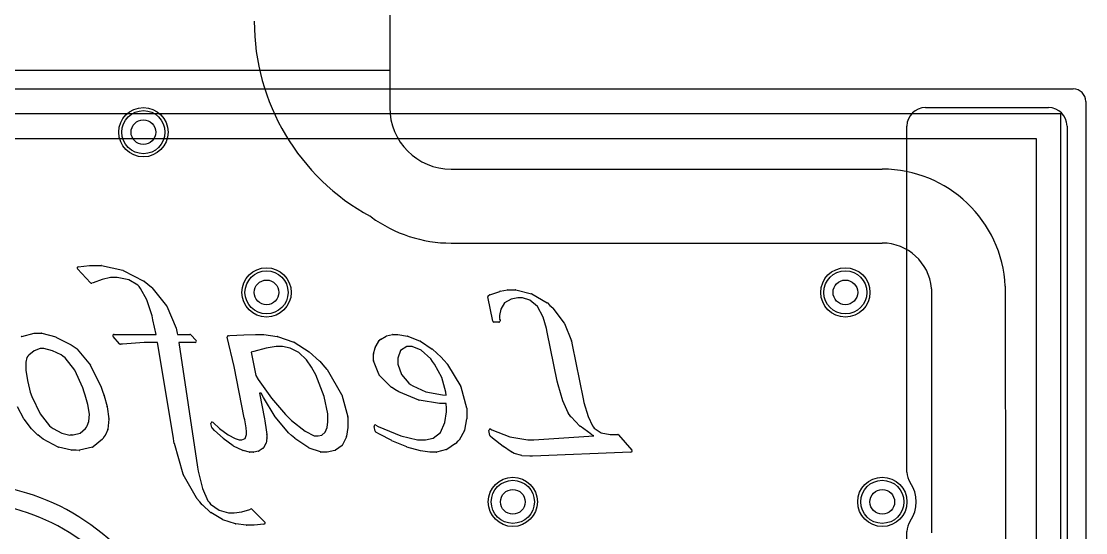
# Model space of a CAD drawing. Extents: x -1.5 to 30.7, y -0.5 to 30.
# Drawn here: x 22.01 to 30.65, y 20.75 to 24.9 of the extents above; entities that cross this region are included whole.
import ezdxf

# ---------------------------------------------------------------- set-up
doc = ezdxf.new("R2010")
doc.units = 0
for name, color, linetype in [('Hole', 1, 'CONTINUOUS'), ('L1', 3, 'CONTINUOUS'), ('L2', 3, 'CONTINUOUS'), ('L3', 3, 'CONTINUOUS'), ('L4', 3, 'CONTINUOUS'), ('Outline', 7, 'CONTINUOUS'), ('PartsArea-A', 111, 'CONTINUOUS'), ('PartsArea-B', 111, 'CONTINUOUS'), ('PartsSilk-A', 221, 'CONTINUOUS'), ('PartsSilk-B', 221, 'CONTINUOUS'), ('Resist-A', 2, 'CONTINUOUS'), ('Resist-B', 2, 'CONTINUOUS'), ('Silk-A', 140, 'CONTINUOUS'), ('Silk-B', 140, 'CONTINUOUS')]:
    doc.layers.add(name, color=color, linetype=linetype)

msp = doc.modelspace()

# ---------------------------------------------------------------- linework, layer by layer
at = {"layer": 'Hole'}
for centre in [(23, 24), (24, 22.7), (28.7, 22.7), (26, 21), (29, 21)]:
    msp.add_circle(centre, 0.1, dxfattribs=at)
at = {"layer": 'L1'}
for p, q in [((25.5, 23.09996), (29, 23.09996)), ((29.39876, 22.72835), (29.4, 20.74981))]:
    msp.add_line(p, q, dxfattribs=at)
for centre in [(23, 24), (24, 22.7), (28.7, 22.7), (26, 21), (29, 21)]:
    msp.add_circle(centre, 0.2, dxfattribs=at)
for centre, radius, start, end in [((25.70001, 24.89999), 1.80001, 179.999682, -118.491722), ((24.80578, 23.25196), 0.075, 53.78559, 61.688896), ((25.5, 24.2), 1.10004, -126.214132, -90), ((28.99999, 22.69996), 0.4, 5.0025, 89.998568), ((29.32376, 22.7283), 0.075, 0.038197, 5.002833)]:
    msp.add_arc(centre, radius, start, end, dxfattribs=at)
at = {"layer": 'L2'}
for p, q in [((25.5, 23.1), (29, 23.1)), ((29.39876, 22.72839), (29.4, 20.74981))]:
    msp.add_line(p, q, dxfattribs=at)
for centre in [(23, 24), (24, 22.7), (28.7, 22.7), (26, 21), (29, 21)]:
    msp.add_circle(centre, 0.2, dxfattribs=at)
for centre, radius, start, end in [((25.70001, 24.89999), 1.80001, 179.999682, -118.491722), ((24.80595, 23.25187), 0.075, 53.796267, 61.83584), ((25.49998, 24.20002), 1.10002, -126.203491, -89.998958), ((28.99999, 22.7), 0.4, 5.0025, 89.998568), ((29.32376, 22.72834), 0.075, 0.038197, 5.002833)]:
    msp.add_arc(centre, radius, start, end, dxfattribs=at)
at = {"layer": 'L3'}
for p, q in [((25.5, 23.1), (29, 23.1)), ((29.39876, 22.72839), (29.4, 20.74981))]:
    msp.add_line(p, q, dxfattribs=at)
for centre in [(23, 24), (24, 22.7), (28.7, 22.7), (26, 21), (29, 21)]:
    msp.add_circle(centre, 0.2, dxfattribs=at)
for centre, radius, start, end in [((25.70001, 24.89999), 1.80001, 179.999682, -118.491722), ((24.80595, 23.25187), 0.075, 53.796267, 61.83584), ((25.49998, 24.20002), 1.10002, -126.203491, -89.998958), ((28.99999, 22.7), 0.4, 5.0025, 89.998568), ((29.32376, 22.72834), 0.075, 0.038197, 5.002833)]:
    msp.add_arc(centre, radius, start, end, dxfattribs=at)
at = {"layer": 'L4'}
for p, q in [((25.5, 23.1), (29, 23.1)), ((29.39876, 22.72839), (29.4, 20.74983))]:
    msp.add_line(p, q, dxfattribs=at)
for centre in [(23, 24), (24, 22.7), (28.7, 22.7), (26, 21), (29, 21)]:
    msp.add_circle(centre, 0.2, dxfattribs=at)
for centre, radius, start, end in [((25.7, 24.89999), 1.8, 179.999682, -118.491442), ((24.80596, 23.2519), 0.07497, 53.795058, 61.831756), ((25.49998, 24.20002), 1.10002, -126.203911, -89.998958), ((29, 22.7), 0.4, 5.0025, 90), ((29.32376, 22.72834), 0.075, 0.038197, 5.002167), ((21.52664, 19.34999), 1.80005, 30.000282, 90), ((21.52664, 19.35), 1.65, 30.000033, 90), ((29.325, 20.74978), 0.075, 0.007639, 0.035908)]:
    msp.add_arc(centre, radius, start, end, dxfattribs=at)
at = {"layer": 'Outline'}
for p, q in [((25, 25), (25, 24.2)), ((25.5, 23.7), (29, 23.7)), ((29.99875, 22.74994), (30, 20.75)), ((30, 20.75), (30, 1))]:
    msp.add_line(p, q, dxfattribs=at)
for centre, radius, start, end in [((25.5, 24.2), 0.5, 180, -90), ((29, 22.7), 1, 2.862548, 90)]:
    msp.add_arc(centre, radius, start, end, dxfattribs=at)
at = {"layer": 'PartsArea-A'}
for p, q in [((25, 25), (25, 24.5)), ((25, 24.5), (5, 24.5)), ((-0.25, 23.95), (30.25, 23.95)), ((30.25, 23.95), (30.25, 3.95))]:
    msp.add_line(p, q, dxfattribs=at)
at = {"layer": 'PartsArea-B'}
for p, q in [((25, 25), (25, 24.5)), ((25, 24.5), (5, 24.5))]:
    msp.add_line(p, q, dxfattribs=at)
at = {"layer": 'PartsSilk-A'}
for p, q in [((-0.55, 24.3516), (30.55, 24.3516)), ((30.6516, 24.25), (30.6516, 3.65)), ((30.4484, 24.1484), (-0.4484, 24.1484)), ((30.4484, 3.7516), (30.4484, 24.1484))]:
    msp.add_line(p, q, dxfattribs=at)
msp.add_arc((30.55, 24.25), 0.1016, 0, 90, dxfattribs=at)
at = {"layer": 'PartsSilk-B'}
for p, q in [((22.47051, 22.90749), (22.56172, 22.91887)), ((22.56296, 22.91895), (22.65665, 22.91895)), ((22.65885, 22.91871), (22.83231, 22.87961)), ((22.57117, 22.77694), (22.46446, 22.89073)), ((22.73319, 22.82015), (22.66566, 22.8059)), ((22.78722, 22.82015), (22.73319, 22.82015)), ((22.88175, 22.80177), (22.78722, 22.82015)), ((22.8347, 22.87873), (23.00395, 22.79119)), ((22.59131, 22.77849), (22.58247, 22.77462)), ((22.66566, 22.8059), (22.59131, 22.77849)), ((22.95369, 22.75893), (22.88175, 22.80177)), ((22.96498, 22.7466), (22.95369, 22.75893)), ((22.97759, 22.73233), (22.96498, 22.7466)), ((23.02918, 22.63931), (22.97759, 22.73233)), ((23.00562, 22.79011), (23.03546, 22.76618)), ((23.03549, 22.76616), (23.06605, 22.74145)), ((23.06753, 22.73997), (23.1886, 22.59071)), ((25.83641, 22.46592), (25.79587, 22.66331)), ((25.80133, 22.67433), (25.81149, 22.67923)), ((25.8125, 22.67965), (25.89434, 22.70854)), ((25.89573, 22.70892), (25.95789, 22.72118)), ((25.9856, 22.64536), (25.93336, 22.61487)), ((25.95983, 22.72137), (26.02207, 22.72137)), ((26.04051, 22.65551), (25.9856, 22.64536)), ((26.02449, 22.72107), (26.15129, 22.68945)), ((26.07885, 22.65551), (26.04051, 22.65551)), ((26.13878, 22.63815), (26.07885, 22.65551)), ((26.1539, 22.6884), (26.27826, 22.61612)), ((23.07034, 22.50964), (23.02918, 22.63931)), ((23.19002, 22.58835), (23.26629, 22.41058)), ((25.90197, 22.56472), (25.89118, 22.51249)), ((25.93336, 22.61487), (25.90197, 22.56472)), ((26.20017, 22.58592), (26.13878, 22.63815)), ((26.24593, 22.49897), (26.20017, 22.58592)), ((26.28011, 22.61473), (26.30113, 22.59481)), ((26.30113, 22.59481), (26.32403, 22.57452)), ((26.3254, 22.57304), (26.41687, 22.45099)), ((23.07767, 22.47699), (23.07034, 22.50964)), ((23.1029, 22.35913), (23.07767, 22.47699)), ((25.89118, 22.51249), (25.89104, 22.49497)), ((25.89104, 22.49497), (25.89104, 22.49084)), ((25.89104, 22.49084), (25.89513, 22.48021)), ((25.8958, 22.4767), (25.89587, 22.46801)), ((26.27296, 22.40802), (26.24593, 22.49897)), ((23.26687, 22.40875), (23.27524, 22.36997)), ((25.88587, 22.45793), (25.84621, 22.45793)), ((26.27901, 22.37715), (26.27296, 22.40802)), ((26.41815, 22.44871), (26.47521, 22.30639)), ((22.01208, 22.34141), (22.11207, 22.36874)), ((22.11431, 22.36909), (22.13638, 22.36996)), ((22.13678, 22.36997), (22.17341, 22.36997)), ((22.17608, 22.36961), (22.28803, 22.33859)), ((22.28991, 22.33786), (22.4129, 22.27502)), ((22.8065, 22.28342), (22.75432, 22.34251)), ((22.76182, 22.35913), (23.1029, 22.35913)), ((23.27524, 22.36997), (23.2778, 22.35913)), ((23.2778, 22.35913), (23.37789, 22.35913)), ((23.38524, 22.35591), (23.42752, 22.31005)), ((23.73794, 22.09828), (23.68098, 22.33606)), ((23.68979, 22.34835), (23.70117, 22.34939)), ((23.70149, 22.34941), (23.81602, 22.35617)), ((23.8163, 22.35619), (23.91008, 22.35913)), ((23.91039, 22.35913), (23.97723, 22.35913)), ((23.97867, 22.35903), (24.08716, 22.3432)), ((24.08904, 22.34273), (24.2222, 22.29585)), ((24.8826, 22.2524), (24.90898, 22.29984)), ((24.90943, 22.30056), (24.91511, 22.30901)), ((24.91623, 22.31039), (24.9226, 22.31696)), ((24.92479, 22.31867), (24.97242, 22.34608)), ((24.97499, 22.34712), (25.02195, 22.35883)), ((25.02437, 22.35913), (25.06522, 22.35913)), ((25.06696, 22.35898), (25.1442, 22.34532)), ((25.14615, 22.34476), (25.24712, 22.30463)), ((25.24897, 22.30366), (25.34602, 22.23904)), ((26.35921, 21.98034), (26.27902, 22.37709)), ((26.47574, 22.3046), (26.48172, 22.27423)), ((22.11329, 22.22664), (22.06905, 22.19089)), ((22.16206, 22.24492), (22.11329, 22.22664)), ((22.17826, 22.24492), (22.16206, 22.24492)), ((22.19244, 22.2435), (22.17826, 22.24492)), ((22.26226, 22.22705), (22.19244, 22.2435)), ((22.33159, 22.19269), (22.26226, 22.22705)), ((22.41385, 22.27447), (22.43734, 22.25899)), ((22.43785, 22.25864), (22.46133, 22.24101)), ((22.46307, 22.23934), (22.56975, 22.10893)), ((22.83109, 22.28056), (22.81431, 22.28004)), ((23.00526, 22.29327), (22.83151, 22.28059)), ((23.11523, 22.29327), (23.00526, 22.29327)), ((23.24231, 21.53384), (23.11523, 22.29327)), ((23.42017, 22.29327), (23.28914, 22.29327)), ((23.28914, 22.29327), (23.43991, 21.28221)), ((23.89772, 22.22024), (23.87586, 22.21403)), ((23.87586, 22.21403), (23.91292, 22.02625)), ((23.99574, 22.24634), (23.89772, 22.22024)), ((24.07948, 22.26033), (23.99574, 22.24634)), ((24.12847, 22.26033), (24.07948, 22.26033)), ((24.1914, 22.24853), (24.12847, 22.26033)), ((24.26279, 22.21275), (24.1914, 22.24853)), ((24.22419, 22.2949), (24.34571, 22.21885)), ((24.324, 22.15331), (24.26279, 22.21275)), ((24.34708, 22.21781), (24.43133, 22.14217)), ((24.86813, 22.20082), (24.8817, 22.25019)), ((25.08836, 22.22934), (25.06534, 22.16542)), ((25.13979, 22.26033), (25.08836, 22.22934)), ((25.1815, 22.26033), (25.13979, 22.26033)), ((25.25519, 22.23015), (25.1815, 22.26033)), ((25.33291, 22.15964), (25.25519, 22.23015)), ((25.34722, 22.2381), (25.41701, 22.1744)), ((26.48172, 22.27423), (26.57076, 21.83533)), ((22.05376, 22.17199), (22.04425, 22.13415)), ((22.04425, 22.13415), (22.04434, 22.06805)), ((22.06044, 22.18214), (22.05376, 22.17199)), ((22.06905, 22.19089), (22.06044, 22.18214)), ((22.3454, 22.1822), (22.33159, 22.19269)), ((22.36519, 22.16775), (22.34556, 22.18208)), ((22.44388, 22.06854), (22.36519, 22.16775)), ((24.36595, 22.09183), (24.324, 22.15331)), ((24.43218, 22.14131), (24.45672, 22.11326)), ((24.86777, 22.14698), (24.86777, 22.19817)), ((24.91087, 22.03549), (24.86846, 22.14332)), ((25.06534, 22.16542), (25.06534, 22.11679)), ((25.34828, 22.13951), (25.33291, 22.15964)), ((25.36477, 22.11848), (25.34836, 22.13941)), ((25.41777, 22.17362), (25.43837, 22.15025)), ((25.43837, 22.15025), (25.46886, 22.11622)), ((22.04434, 22.06805), (22.05774, 21.98596)), ((22.50745, 21.92643), (22.44388, 22.06854)), ((22.57098, 22.10701), (22.65731, 21.93173)), ((23.81866, 21.68236), (23.73794, 22.09828)), ((24.37752, 22.06997), (24.36595, 22.09183)), ((24.399, 22.03191), (24.37765, 22.06974)), ((24.45676, 22.11321), (24.49025, 22.07441)), ((24.49131, 22.07293), (24.60943, 21.87119)), ((25.06534, 22.11679), (25.09491, 22.03485)), ((25.4236, 22.00915), (25.36477, 22.11848)), ((25.46999, 22.11469), (25.57776, 21.93506)), ((22.05774, 21.98596), (22.0751, 21.91422)), ((23.91292, 22.02625), (23.93194, 21.99433)), ((23.93194, 21.99433), (24.03911, 21.8428)), ((24.46923, 21.85556), (24.399, 22.03191)), ((25.01286, 21.93168), (24.91309, 22.0321)), ((25.09491, 22.03485), (25.15435, 21.9632)), ((25.15435, 21.9632), (25.16926, 21.95267)), ((25.45511, 21.89079), (25.4236, 22.00915)), ((26.36763, 21.94893), (26.35935, 21.97972)), ((22.0751, 21.91422), (22.08152, 21.89039)), ((22.08152, 21.89039), (22.09312, 21.85565)), ((22.51935, 21.89054), (22.50745, 21.92643)), ((22.52829, 21.86609), (22.51945, 21.89025)), ((22.65778, 21.93058), (22.67169, 21.89044)), ((22.67173, 21.89034), (22.68126, 21.86189)), ((23.95714, 21.88318), (23.94223, 21.88318)), ((23.94223, 21.88318), (23.98289, 21.67479)), ((23.97495, 21.84695), (23.95714, 21.88318)), ((24.61043, 21.86885), (24.66065, 21.69029)), ((25.04268, 21.91202), (25.0145, 21.93035)), ((25.07292, 21.89258), (25.04272, 21.912)), ((25.23601, 21.82626), (25.07458, 21.89172)), ((25.16926, 21.95267), (25.18662, 21.94046)), ((25.18662, 21.94046), (25.29379, 21.89399)), ((25.29379, 21.89399), (25.42744, 21.86751)), ((25.42744, 21.86751), (25.45793, 21.86518)), ((25.45793, 21.86518), (25.45511, 21.89079)), ((25.57883, 21.93253), (25.62481, 21.76293)), ((26.40578, 21.82079), (26.36771, 21.94868)), ((22.09312, 21.85565), (22.1623, 21.71456)), ((22.54974, 21.79097), (22.52829, 21.86609)), ((22.56148, 21.71185), (22.54974, 21.79097)), ((22.68144, 21.86126), (22.70461, 21.7734)), ((24.07057, 21.68963), (23.97538, 21.84616)), ((24.03911, 21.8428), (24.15498, 21.70853)), ((24.49638, 21.71313), (24.46923, 21.85556)), ((25.40312, 21.79944), (25.2382, 21.82565)), ((25.45945, 21.79932), (25.40469, 21.79932)), ((25.46052, 21.7597), (25.45945, 21.79932)), ((26.44854, 21.72246), (26.40619, 21.81965)), ((26.57076, 21.83533), (26.57652, 21.80719)), ((26.57652, 21.80719), (26.61256, 21.69296)), ((22.03047, 21.67263), (21.97755, 21.77008)), ((22.1623, 21.71456), (22.2377, 21.6182)), ((22.55672, 21.65104), (22.56148, 21.71185)), ((22.70484, 21.77224), (22.71875, 21.67295)), ((24.15498, 21.70853), (24.1784, 21.68511)), ((24.49638, 21.65037), (24.49638, 21.71313)), ((25.44866, 21.64369), (25.46052, 21.73075)), ((25.46052, 21.73075), (25.46052, 21.7597)), ((25.62516, 21.76031), (25.62516, 21.67446)), ((26.45944, 21.70598), (26.44942, 21.72086)), ((26.47213, 21.68976), (26.45986, 21.7054)), ((22.09071, 21.59295), (22.03129, 21.67137)), ((22.2377, 21.6182), (22.25235, 21.60585)), ((22.53758, 21.60609), (22.54422, 21.6159)), ((22.54422, 21.6159), (22.55672, 21.65104)), ((22.71881, 21.6707), (22.71198, 21.59131)), ((23.55568, 21.60447), (23.54883, 21.63471)), ((23.56529, 21.64434), (23.61923, 21.59558)), ((23.82351, 21.66467), (23.81884, 21.68161)), ((23.83546, 21.60008), (23.82351, 21.66467)), ((23.98289, 21.67479), (23.98617, 21.6582)), ((23.98624, 21.65781), (23.99767, 21.58493)), ((24.1783, 21.56078), (24.07144, 21.68841)), ((24.1784, 21.68511), (24.20363, 21.66028)), ((24.20363, 21.66028), (24.31464, 21.57317)), ((24.49111, 21.60457), (24.49638, 21.65037)), ((24.66102, 21.68758), (24.66102, 21.60481)), ((24.8827, 21.57295), (24.87311, 21.61257)), ((24.88766, 21.62367), (24.90739, 21.61279)), ((24.90739, 21.61279), (25.09017, 21.53588)), ((25.41288, 21.56393), (25.44866, 21.64369)), ((25.62498, 21.67258), (25.60784, 21.58298)), ((26.54404, 21.61537), (26.47281, 21.68898)), ((26.6357, 21.54861), (26.54535, 21.61423)), ((26.61256, 21.69296), (26.64805, 21.61642)), ((26.64805, 21.61642), (26.65357, 21.60689)), ((22.14127, 21.54363), (22.09171, 21.59182)), ((22.16026, 21.52919), (22.14222, 21.54283)), ((22.18582, 21.50927), (22.16026, 21.52919)), ((22.25235, 21.60585), (22.26639, 21.59544)), ((22.26639, 21.59544), (22.33816, 21.55786)), ((22.33816, 21.55786), (22.40222, 21.54259)), ((22.40222, 21.54259), (22.41212, 21.54308)), ((22.41262, 21.54309), (22.43091, 21.54309)), ((22.43091, 21.54309), (22.4862, 21.55826)), ((22.4862, 21.55826), (22.53099, 21.59506)), ((22.53099, 21.59506), (22.53727, 21.6056)), ((22.68096, 21.52919), (22.66939, 21.51209)), ((22.69078, 21.54029), (22.68096, 21.52919)), ((22.71126, 21.58834), (22.69253, 21.54309)), ((23.25124, 21.4743), (23.24231, 21.53384)), ((23.57803, 21.57942), (23.55827, 21.5997)), ((23.64696, 21.51569), (23.5784, 21.57906)), ((23.61923, 21.59558), (23.68739, 21.5441)), ((23.68739, 21.5441), (23.74451, 21.51326)), ((23.82567, 21.51378), (23.83776, 21.54541)), ((23.83776, 21.56703), (23.83546, 21.60008)), ((23.83776, 21.54541), (23.83776, 21.56703)), ((23.99772, 21.58456), (24.00236, 21.54562)), ((24.00243, 21.54444), (24.00243, 21.51862)), ((24.20219, 21.53828), (24.17913, 21.55991)), ((24.22857, 21.51589), (24.20256, 21.53794)), ((24.31464, 21.57317), (24.38653, 21.53588)), ((24.38653, 21.53588), (24.41998, 21.53588)), ((24.41998, 21.53588), (24.44817, 21.54259)), ((24.44817, 21.54259), (24.47504, 21.56445)), ((24.47504, 21.56445), (24.49111, 21.60457)), ((24.64969, 21.529), (24.61792, 21.4626)), ((24.66092, 21.60338), (24.65057, 21.53189)), ((24.91643, 21.54975), (24.88738, 21.56666)), ((25.01764, 21.49696), (24.91684, 21.54952)), ((25.09017, 21.53588), (25.22484, 21.50294)), ((25.35323, 21.51788), (25.41288, 21.56393)), ((25.60677, 21.58003), (25.56341, 21.50156)), ((25.8137, 21.53942), (25.8059, 21.57927)), ((25.83584, 21.51826), (25.81716, 21.53361)), ((25.82097, 21.5897), (25.82814, 21.58527)), ((25.82814, 21.58527), (25.97606, 21.52763)), ((25.97606, 21.52763), (26.12271, 21.50294)), ((26.17148, 21.50294), (26.65872, 21.53588)), ((26.65872, 21.53588), (26.63677, 21.54793)), ((26.65357, 21.60689), (26.66154, 21.59712)), ((26.66154, 21.59712), (26.71674, 21.5611)), ((26.71674, 21.5611), (26.78891, 21.54683)), ((26.78893, 21.54682), (26.80521, 21.54772)), ((26.80576, 21.54773), (26.85122, 21.54773)), ((26.85879, 21.54427), (26.96624, 21.41985)), ((22.30867, 21.44403), (22.18729, 21.50832)), ((22.41654, 21.41935), (22.31115, 21.44312)), ((22.58738, 21.44425), (22.48234, 21.41827)), ((22.66752, 21.51003), (22.59139, 21.44629)), ((23.32303, 21.22455), (23.25152, 21.47301)), ((23.73011, 21.4541), (23.6478, 21.51499)), ((23.80758, 21.41699), (23.73176, 21.45311)), ((23.74451, 21.51326), (23.77782, 21.50294)), ((23.77782, 21.50294), (23.79814, 21.50294)), ((23.79814, 21.50294), (23.82567, 21.51378)), ((23.99523, 21.47447), (23.97624, 21.43839)), ((24.00231, 21.51711), (23.99626, 21.47762)), ((24.34393, 21.43805), (24.22945, 21.51523)), ((24.43766, 21.40472), (24.3462, 21.43691)), ((24.61469, 21.45877), (24.55929, 21.41938)), ((25.13885, 21.44556), (25.01836, 21.49662)), ((25.249, 21.41465), (25.14006, 21.44514)), ((25.22484, 21.50294), (25.29059, 21.50294)), ((25.29059, 21.50294), (25.35323, 21.51788)), ((25.53534, 21.47295), (25.46426, 21.42594)), ((25.549, 21.48753), (25.53723, 21.47457)), ((25.56145, 21.49906), (25.549, 21.48753)), ((25.92263, 21.44934), (25.83597, 21.51816)), ((25.98714, 21.40588), (25.92327, 21.44887)), ((26.12271, 21.50294), (26.17148, 21.50294)), ((22.45353, 21.41911), (22.41874, 21.41911)), ((22.4795, 21.41798), (22.45353, 21.41911)), ((23.86268, 21.40439), (23.80969, 21.41626)), ((23.8951, 21.40415), (23.86487, 21.40415)), ((23.93594, 21.4118), (23.89698, 21.40433)), ((23.9728, 21.43464), (23.93947, 21.41321)), ((24.49131, 21.40415), (24.44098, 21.40415)), ((24.5556, 21.41775), (24.49341, 21.40437)), ((25.32463, 21.40424), (25.25034, 21.41437)), ((25.37733, 21.40415), (25.32598, 21.40415)), ((25.46114, 21.42458), (25.37973, 21.40444)), ((25.99807, 21.40056), (25.98842, 21.40515)), ((26.00944, 21.39385), (25.99807, 21.40056)), ((26.07171, 21.37529), (26.01171, 21.39287)), ((26.13843, 21.37123), (26.07395, 21.37491)), ((26.1605, 21.37121), (26.139, 21.37121)), ((26.95907, 21.40332), (26.1609, 21.37122)), ((23.43991, 21.28221), (23.44517, 21.24903)), ((23.43097, 21.03197), (23.32392, 21.22242)), ((23.44517, 21.24903), (23.47991, 21.10855)), ((23.47991, 21.10855), (23.52444, 21.00926)), ((23.45843, 20.99973), (23.43211, 21.03035)), ((23.52444, 21.00926), (23.53458, 20.99664)), ((23.47785, 20.97688), (23.45843, 20.99973)), ((23.54596, 20.91477), (23.47874, 20.97597)), ((23.53485, 20.99629), (23.54514, 20.98224)), ((23.54514, 20.98224), (23.61406, 20.93182)), ((23.61406, 20.93182), (23.68998, 20.9102)), ((23.73628, 20.9102), (23.79942, 20.91868)), ((23.79942, 20.91868), (23.86479, 20.93891)), ((23.86479, 20.93891), (23.86923, 20.94125)), ((23.88093, 20.9395), (23.9851, 20.83621)), ((23.64199, 20.85628), (23.5475, 20.91361)), ((23.7477, 20.82238), (23.64415, 20.8553)), ((23.68998, 20.9102), (23.73628, 20.9102)), ((23.8353, 20.81147), (23.74951, 20.82198)), ((23.89819, 20.8114), (23.83652, 20.8114)), ((23.97902, 20.81916), (23.89915, 20.81145))]:
    msp.add_line(p, q, dxfattribs=at)
for centre, radius, start, end in [((22.47175, 22.89757), 0.01, 97.125016, -136.82409), ((22.56296, 22.90895), 0.01, 90, 97.125016), ((22.65665, 22.90895), 0.01, 77.297268, 90), ((22.83011, 22.86985), 0.01, 62.665924, 77.297268), ((22.57846, 22.78378), 0.01, -136.82409, -66.357498), ((22.99936, 22.78231), 0.01, 51.250723, 62.665924), ((23.0292, 22.75838), 0.01, 51.04504, 51.250723), ((23.05976, 22.73367), 0.01, 39.035513, 51.04504), ((25.80567, 22.66532), 0.01, 115.719513, -168.409263), ((25.81583, 22.67022), 0.01, 109.449569, 115.719513), ((25.89767, 22.69911), 0.01, 101.186329, 109.449569), ((25.95983, 22.71137), 0.01, 90, 101.186329), ((26.02207, 22.71137), 0.01, 75.991557, 90), ((26.14887, 22.67975), 0.01001, 59.821875, 75.991557), ((23.18083, 22.58441), 0.01, 23.206115, 39.035513), ((26.27323, 22.60747), 0.01001, 46.539403, 59.821875), ((26.3174, 22.56704), 0.01, 36.869898, 48.447387), ((25.8858, 22.47662), 0.01, 0.458356, 21.045741), ((23.2571, 22.40664), 0.01, 12.18684, 23.206115), ((25.84621, 22.46793), 0.01, -168.409263, -90), ((25.88587, 22.46793), 0.01, -90, 0.458356), ((26.40887, 22.44499), 0.01, 21.843977, 36.869898), ((22.01472, 22.33177), 0.01, 105.315451, 128.143883), ((22.11471, 22.35909), 0.01, 92.29061, 105.286766), ((22.13677, 22.35997), 0.01, 89.942704, 92.262868), ((22.17341, 22.35997), 0.01, 74.518814, 90), ((22.28536, 22.32895), 0.01, 62.948318, 74.513315), ((22.76182, 22.34913), 0.01, 90, -138.566229), ((23.37789, 22.34913), 0.01, 42.689958, 90), ((23.42017, 22.30327), 0.01, -90, 42.689958), ((23.6907, 22.33839), 0.01, 95.220362, -166.519874), ((23.70208, 22.33943), 0.01, 93.383288, 95.220362), ((23.81661, 22.34619), 0.01, 91.775601, 93.383288), ((23.91039, 22.34913), 0.01, 90, 91.775601), ((23.97723, 22.34913), 0.01, 81.724107, 90), ((24.08572, 22.3333), 0.01, 70.604472, 81.724107), ((24.91772, 22.29498), 0.01, 146.055498, 150.918947), ((24.92341, 22.30343), 0.01, 135.891376, 146.080349), ((24.92978, 22.31), 0.01, 119.922487, 135.882585), ((24.97741, 22.33741), 0.01, 103.994584, 119.9227), ((25.02437, 22.34913), 0.01, 90, 104.005441), ((25.06522, 22.34913), 0.01, 79.982066, 90), ((25.14246, 22.33547), 0.01, 68.33696, 79.968627), ((25.24343, 22.29534), 0.01, 56.341728, 68.324666), ((26.28882, 22.37907), 0.01, -168.926129, -168.577679), ((26.46593, 22.30267), 0.01, 11.130111, 21.843977), ((22.40835, 22.26612), 0.01, 56.627798, 62.936014), ((22.43184, 22.25064), 0.01, 53.084293, 56.61722), ((22.45533, 22.23301), 0.01, 39.277311, 53.096372), ((22.814, 22.29004), 0.01, -138.566229, -88.224399), ((22.83078, 22.29056), 0.01, -88.224399, -85.812295), ((24.21888, 22.28642), 0.01001, 57.946056, 70.604472), ((24.3404, 22.21037), 0.01001, 48.080936, 57.946056), ((24.89134, 22.24754), 0.01, 150.923136, 164.62981), ((25.34048, 22.23072), 0.01, 47.5952, 56.345137), ((22.35146, 22.19016), 0.01, -127.282255, -126.132668), ((24.42465, 22.13473), 0.01, 41.148195, 48.080936), ((24.87777, 22.19817), 0.01, 164.629275, 180), ((24.87777, 22.14698), 0.01, 180, -158.531077), ((25.35623, 22.14558), 0.01, -142.637469, -141.900713), ((25.41027, 22.16701), 0.01, 41.390802, 47.609918), ((22.56201, 22.1026), 0.01, 26.180522, 39.282277), ((24.38636, 22.07465), 0.01, -152.102729, -150.58918), ((24.44919, 22.10668), 0.01, 40.781567, 41.148195), ((24.48268, 22.06788), 0.01, 30.334806, 40.781567), ((25.46141, 22.10955), 0.01, 30.924459, 41.863048), ((24.92018, 22.03915), 0.01, -158.538936, -135.186171), ((26.36901, 21.98232), 0.01, -168.577679, -164.935766), ((22.52884, 21.89369), 0.01, -161.637532, -159.905276), ((22.64834, 21.92731), 0.01, 19.105999, 26.219932), ((22.66224, 21.88717), 0.01, 18.471166, 19.116502), ((24.6008, 21.86614), 0.01, 15.717252, 30.334806), ((25.01995, 21.93873), 0.01, -135.162081, -123.043954), ((25.04813, 21.92041), 0.01, -123.007062, -122.739059), ((25.07834, 21.90099), 0.01, -122.800601, -112.071751), ((25.56918, 21.92992), 0.01, 15.134475, 30.960961), ((26.37729, 21.95153), 0.01, -164.935766, -163.432533), ((22.67178, 21.85871), 0.01, 14.787347, 18.51261), ((23.98392, 21.85136), 0.01, -153.819478, -148.662794), ((25.23977, 21.83553), 0.01, -112.077942, -99.030381), ((25.40469, 21.80932), 0.01, -99.029199, -90), ((26.41536, 21.82364), 0.01, -163.432533, -156.485443), ((22.69494, 21.77085), 0.01, 7.992314, 14.773219), ((25.61516, 21.76031), 0.01, 0, 15.168839), ((26.45771, 21.72645), 0.01, -156.485443, -146.00796), ((26.46773, 21.71157), 0.01, -146.00796, -141.903915), ((22.03926, 21.67741), 0.01, -151.462662, -142.845776), ((22.70885, 21.67156), 0.01, -4.934986, 7.976662), ((23.55858, 21.63692), 0.01, 47.876562, -167.228757), ((23.82848, 21.68427), 0.01, -168.993336, -164.57403), ((23.97636, 21.65626), 0.01, 8.916037, 11.186329), ((24.07911, 21.69483), 0.01, -148.662794, -140.069746), ((24.65102, 21.68758), 0.01, 0, 15.717252), ((24.88283, 21.61492), 0.01, 61.101302, -166.397194), ((25.61516, 21.67446), 0.01, -10.83791, 0), ((26.48, 21.69593), 0.01, -141.903915, -135.972395), ((26.55123, 21.62232), 0.01, -135.972395, -126.010525), ((22.09868, 21.59899), 0.01, -142.843626, -134.199929), ((22.14817, 21.55086), 0.01, -133.662125, -126.540623), ((22.41261, 21.53309), 0.01, 89.942704, 92.820172), ((22.54586, 21.60048), 0.01, 145.880937, 149.208349), ((22.68329, 21.54691), 0.01, -41.471701, -22.48412), ((22.70202, 21.59217), 0.01, -22.514113, -4.915357), ((23.56543, 21.60668), 0.01, -167.228757, -135.729327), ((23.58519, 21.5864), 0.01, -135.729327, -132.770929), ((23.98779, 21.58338), 0.01, 6.776783, 8.916037), ((23.99243, 21.54444), 0.01, 0, 6.776783), ((24.18597, 21.5672), 0.01, -140.069746, -133.17591), ((24.20903, 21.54557), 0.01, -133.17591, -130.296896), ((24.64067, 21.53332), 0.01, -25.591424, -8.219209), ((24.65102, 21.60481), 0.01, -8.219209, 0), ((24.89241, 21.5753), 0.01, -166.394962, -120.21397), ((24.92146, 21.55839), 0.01, -120.206934, -117.539046), ((25.59802, 21.58486), 0.01, -28.898698, -10.830501), ((25.81571, 21.58119), 0.01, 58.27994, -168.926129), ((25.82351, 21.54134), 0.01, -168.926129, -129.402241), ((26.64158, 21.5567), 0.01, -126.010525, -118.743036), ((26.78892, 21.54683), 0.00001, 180, -45), ((26.80576, 21.53771), 0.01002, 90, 93.144957), ((26.85122, 21.53773), 0.01, 40.824935, 90), ((22.19197, 21.51716), 0.01, -127.935263, -117.907183), ((22.31332, 21.45288), 0.01, -117.718502, -102.559829), ((22.58497, 21.45396), 0.01, -76.060986, -50.063014), ((22.66111, 21.5177), 0.01, -50.1137, -34.093654), ((23.26113, 21.47578), 0.01, -171.489066, -163.920828), ((23.65375, 21.52303), 0.01, -132.770929, -126.503283), ((23.73606, 21.46214), 0.01, -126.503283, -115.463345), ((23.96739, 21.44305), 0.01, -57.247561, -27.769213), ((23.98638, 21.47913), 0.01, -27.769213, -8.689503), ((23.99243, 21.51862), 0.01, -8.689503, 0), ((24.23504, 21.52352), 0.01, -130.296896, -123.99204), ((24.34952, 21.44634), 0.01, -123.99204, -109.395528), ((24.6089, 21.46692), 0.01, -54.608892, -25.591424), ((25.02226, 21.50583), 0.01, -117.513061, -112.967043), ((25.14275, 21.45477), 0.01, -112.950363, -105.634099), ((25.52983, 21.48129), 0.01, -56.548399, -42.234655), ((25.55466, 21.5064), 0.01, -47.229071, -28.924112), ((25.84219, 21.52599), 0.01, -129.402241, -128.462947), ((25.92885, 21.45717), 0.01, -128.462947, -123.912513), ((22.41874, 21.42911), 0.01, -102.702732, -90), ((22.47994, 21.42798), 0.01, -92.519389, -76.1057), ((23.81188, 21.42602), 0.01, -115.463345, -102.646853), ((23.86487, 21.41415), 0.01, -102.646853, -90), ((23.8951, 21.41415), 0.01, -90, -79.16209), ((23.93406, 21.42162), 0.01, -79.16209, -57.247561), ((24.44098, 21.41415), 0.01, -109.395528, -90), ((24.49131, 21.41415), 0.01, -90, -77.88124), ((24.5535, 21.42753), 0.01, -77.88124, -54.608893), ((25.25169, 21.42428), 0.01, -105.60693, -97.762779), ((25.32598, 21.41415), 0.01, -97.757426, -90), ((25.37733, 21.41415), 0.01, -90, -76.105856), ((25.45874, 21.43428), 0.01, -76.102824, -56.521949), ((25.99272, 21.41418), 0.01, -123.912513, -115.463345), ((26.01452, 21.40247), 0.01001, -120.511999, -106.315193), ((26.07452, 21.38489), 0.01, -106.315193, -93.268853), ((26.139, 21.38121), 0.01, -93.268853, -90), ((26.1605, 21.38121), 0.01, -90, -87.707099), ((26.95867, 21.41331), 0.01, -87.7071, 40.824935), ((23.33264, 21.22732), 0.01, -163.920828, -150.667209), ((23.43969, 21.03687), 0.01, -150.667209, -139.299255), ((23.48547, 20.98336), 0.01, -139.62237, -132.323817), ((23.52678, 20.99038), 0.01, 36.216885, 38.749277), ((23.87389, 20.9324), 0.01, 45.243121, 117.769213), ((23.55269, 20.92216), 0.01, -132.323817, -121.258485), ((23.64718, 20.86483), 0.01, -121.258485, -107.637716), ((23.97806, 20.82911), 0.01, -84.489023, 45.243121), ((23.75073, 20.83191), 0.01, -107.637716, -97.004259), ((23.83652, 20.8214), 0.01, -97.004259, -90), ((23.89819, 20.8214), 0.01, -90, -84.489023)]:
    msp.add_arc(centre, radius, start, end, dxfattribs=at)
at = {"layer": 'Resist-A'}
for centre in [(23, 24), (24, 22.7), (28.7, 22.7), (26, 21), (29, 21)]:
    msp.add_circle(centre, 0.175, dxfattribs=at)
at = {"layer": 'Resist-B'}
for centre in [(23, 24), (24, 22.7), (28.7, 22.7), (26, 21), (29, 21)]:
    msp.add_circle(centre, 0.175, dxfattribs=at)
at = {"layer": 'Silk-A'}
for p, q in [((29.35, 24.2), (30.35, 24.2)), ((29.2, 21.24109), (29.2, 24.05)), ((30.5, 24.05), (30.5, -0.35)), ((29.2, 18.24109), (29.2, 20.75891))]:
    msp.add_line(p, q, dxfattribs=at)
for centre, radius, start, end in [((29.35, 24.05), 0.15, 90, 180), ((30.35, 24.05), 0.15, 0, 90), ((29.35, 21.24109), 0.15, 180, -145.440132), ((29, 21), 0.275, -34.560351, 34.560351), ((29.35, 20.75891), 0.15, 145.440132, 180)]:
    msp.add_arc(centre, radius, start, end, dxfattribs=at)
at = {"layer": 'Silk-B'}
for p, q in [((22.47051, 22.90749), (22.56172, 22.91887)), ((22.56296, 22.91895), (22.65665, 22.91895)), ((22.65885, 22.91871), (22.83231, 22.87961)), ((22.57117, 22.77694), (22.46446, 22.89073)), ((22.73319, 22.82015), (22.66566, 22.8059)), ((22.78722, 22.82015), (22.73319, 22.82015)), ((22.88175, 22.80177), (22.78722, 22.82015)), ((22.8347, 22.87873), (23.00395, 22.79119)), ((22.59131, 22.77849), (22.58247, 22.77462)), ((22.66566, 22.8059), (22.59131, 22.77849)), ((22.95369, 22.75893), (22.88175, 22.80177)), ((22.96498, 22.7466), (22.95369, 22.75893)), ((22.97759, 22.73233), (22.96498, 22.7466)), ((23.02918, 22.63931), (22.97759, 22.73233)), ((23.00562, 22.79011), (23.03546, 22.76618)), ((23.03549, 22.76616), (23.06605, 22.74145)), ((23.06753, 22.73997), (23.1886, 22.59071)), ((25.83641, 22.46592), (25.79587, 22.66331)), ((25.80133, 22.67433), (25.81149, 22.67923)), ((25.8125, 22.67965), (25.89434, 22.70854)), ((25.89573, 22.70892), (25.95789, 22.72118)), ((25.9856, 22.64536), (25.93336, 22.61487)), ((25.95983, 22.72137), (26.02207, 22.72137)), ((26.04051, 22.65551), (25.9856, 22.64536)), ((26.02449, 22.72107), (26.15129, 22.68945)), ((26.07885, 22.65551), (26.04051, 22.65551)), ((26.13878, 22.63815), (26.07885, 22.65551)), ((26.1539, 22.6884), (26.27826, 22.61612)), ((23.07034, 22.50964), (23.02918, 22.63931)), ((23.19002, 22.58835), (23.26629, 22.41058)), ((25.90197, 22.56472), (25.89118, 22.51249)), ((25.93336, 22.61487), (25.90197, 22.56472)), ((26.20017, 22.58592), (26.13878, 22.63815)), ((26.24593, 22.49897), (26.20017, 22.58592)), ((26.28011, 22.61473), (26.30113, 22.59481)), ((26.30113, 22.59481), (26.32403, 22.57452)), ((26.3254, 22.57304), (26.41687, 22.45099)), ((23.07767, 22.47699), (23.07034, 22.50964)), ((23.1029, 22.35913), (23.07767, 22.47699)), ((25.89118, 22.51249), (25.89104, 22.49497)), ((25.89104, 22.49497), (25.89104, 22.49084)), ((25.89104, 22.49084), (25.89513, 22.48021)), ((25.8958, 22.4767), (25.89587, 22.46801)), ((26.27296, 22.40802), (26.24593, 22.49897)), ((23.26687, 22.40875), (23.27524, 22.36997)), ((25.88587, 22.45793), (25.84621, 22.45793)), ((26.27901, 22.37715), (26.27296, 22.40802)), ((26.41815, 22.44871), (26.47521, 22.30639)), ((22.01208, 22.34141), (22.11207, 22.36874)), ((22.11431, 22.36909), (22.13638, 22.36996)), ((22.13678, 22.36997), (22.17341, 22.36997)), ((22.17608, 22.36961), (22.28803, 22.33859)), ((22.28991, 22.33786), (22.4129, 22.27502)), ((22.8065, 22.28342), (22.75432, 22.34251)), ((22.76182, 22.35913), (23.1029, 22.35913)), ((23.27524, 22.36997), (23.2778, 22.35913)), ((23.2778, 22.35913), (23.37789, 22.35913)), ((23.38524, 22.35591), (23.42752, 22.31005)), ((23.73794, 22.09828), (23.68098, 22.33606)), ((23.68979, 22.34835), (23.70117, 22.34939)), ((23.70149, 22.34941), (23.81602, 22.35617)), ((23.8163, 22.35619), (23.91008, 22.35913)), ((23.91039, 22.35913), (23.97723, 22.35913)), ((23.97867, 22.35903), (24.08716, 22.3432)), ((24.08904, 22.34273), (24.2222, 22.29585)), ((24.8826, 22.2524), (24.90898, 22.29984)), ((24.90943, 22.30056), (24.91511, 22.30901)), ((24.91623, 22.31039), (24.9226, 22.31696)), ((24.92479, 22.31867), (24.97242, 22.34608)), ((24.97499, 22.34712), (25.02195, 22.35883)), ((25.02437, 22.35913), (25.06522, 22.35913)), ((25.06696, 22.35898), (25.1442, 22.34532)), ((25.14615, 22.34476), (25.24712, 22.30463)), ((25.24897, 22.30366), (25.34602, 22.23904)), ((26.35921, 21.98034), (26.27902, 22.37709)), ((26.47574, 22.3046), (26.48172, 22.27423)), ((22.11329, 22.22664), (22.06905, 22.19089)), ((22.16206, 22.24492), (22.11329, 22.22664)), ((22.17826, 22.24492), (22.16206, 22.24492)), ((22.19244, 22.2435), (22.17826, 22.24492)), ((22.26226, 22.22705), (22.19244, 22.2435)), ((22.33159, 22.19269), (22.26226, 22.22705)), ((22.41385, 22.27447), (22.43734, 22.25899)), ((22.43785, 22.25864), (22.46133, 22.24101)), ((22.46307, 22.23934), (22.56975, 22.10893)), ((22.83109, 22.28056), (22.81431, 22.28004)), ((23.00526, 22.29327), (22.83151, 22.28059)), ((23.11523, 22.29327), (23.00526, 22.29327)), ((23.24231, 21.53384), (23.11523, 22.29327)), ((23.42017, 22.29327), (23.28914, 22.29327)), ((23.28914, 22.29327), (23.43991, 21.28221)), ((23.89772, 22.22024), (23.87586, 22.21403)), ((23.87586, 22.21403), (23.91292, 22.02625)), ((23.99574, 22.24634), (23.89772, 22.22024)), ((24.07948, 22.26033), (23.99574, 22.24634)), ((24.12847, 22.26033), (24.07948, 22.26033)), ((24.1914, 22.24853), (24.12847, 22.26033)), ((24.26279, 22.21275), (24.1914, 22.24853)), ((24.22419, 22.2949), (24.34571, 22.21885)), ((24.324, 22.15331), (24.26279, 22.21275)), ((24.34708, 22.21781), (24.43133, 22.14217)), ((24.86813, 22.20082), (24.8817, 22.25019)), ((25.08836, 22.22934), (25.06534, 22.16542)), ((25.13979, 22.26033), (25.08836, 22.22934)), ((25.1815, 22.26033), (25.13979, 22.26033)), ((25.25519, 22.23015), (25.1815, 22.26033)), ((25.33291, 22.15964), (25.25519, 22.23015)), ((25.34722, 22.2381), (25.41701, 22.1744)), ((26.48172, 22.27423), (26.57076, 21.83533)), ((22.05376, 22.17199), (22.04425, 22.13415)), ((22.04425, 22.13415), (22.04434, 22.06805)), ((22.06044, 22.18214), (22.05376, 22.17199)), ((22.06905, 22.19089), (22.06044, 22.18214)), ((22.3454, 22.1822), (22.33159, 22.19269)), ((22.36519, 22.16775), (22.34556, 22.18208)), ((22.44388, 22.06854), (22.36519, 22.16775)), ((24.36595, 22.09183), (24.324, 22.15331)), ((24.43218, 22.14131), (24.45672, 22.11326)), ((24.86777, 22.14698), (24.86777, 22.19817)), ((24.91087, 22.03549), (24.86846, 22.14332)), ((25.06534, 22.16542), (25.06534, 22.11679)), ((25.34828, 22.13951), (25.33291, 22.15964)), ((25.36477, 22.11848), (25.34836, 22.13941)), ((25.41777, 22.17362), (25.43837, 22.15025)), ((25.43837, 22.15025), (25.46886, 22.11622)), ((22.04434, 22.06805), (22.05774, 21.98596)), ((22.50745, 21.92643), (22.44388, 22.06854)), ((22.57098, 22.10701), (22.65731, 21.93173)), ((23.81866, 21.68236), (23.73794, 22.09828)), ((24.37752, 22.06997), (24.36595, 22.09183)), ((24.399, 22.03191), (24.37765, 22.06974)), ((24.45676, 22.11321), (24.49025, 22.07441)), ((24.49131, 22.07293), (24.60943, 21.87119)), ((25.06534, 22.11679), (25.09491, 22.03485)), ((25.4236, 22.00915), (25.36477, 22.11848)), ((25.46999, 22.11469), (25.57776, 21.93506)), ((22.05774, 21.98596), (22.0751, 21.91422)), ((23.91292, 22.02625), (23.93194, 21.99433)), ((23.93194, 21.99433), (24.03911, 21.8428)), ((24.46923, 21.85556), (24.399, 22.03191)), ((25.01286, 21.93168), (24.91309, 22.0321)), ((25.09491, 22.03485), (25.15435, 21.9632)), ((25.15435, 21.9632), (25.16926, 21.95267)), ((25.45511, 21.89079), (25.4236, 22.00915)), ((26.36763, 21.94893), (26.35935, 21.97972)), ((22.0751, 21.91422), (22.08152, 21.89039)), ((22.08152, 21.89039), (22.09312, 21.85565)), ((22.51935, 21.89054), (22.50745, 21.92643)), ((22.52829, 21.86609), (22.51945, 21.89025)), ((22.65778, 21.93058), (22.67169, 21.89044)), ((22.67173, 21.89034), (22.68126, 21.86189)), ((23.95714, 21.88318), (23.94223, 21.88318)), ((23.94223, 21.88318), (23.98289, 21.67479)), ((23.97495, 21.84695), (23.95714, 21.88318)), ((24.61043, 21.86885), (24.66065, 21.69029)), ((25.04268, 21.91202), (25.0145, 21.93035)), ((25.07292, 21.89258), (25.04272, 21.912)), ((25.23601, 21.82626), (25.07458, 21.89172)), ((25.16926, 21.95267), (25.18662, 21.94046)), ((25.18662, 21.94046), (25.29379, 21.89399)), ((25.29379, 21.89399), (25.42744, 21.86751)), ((25.42744, 21.86751), (25.45793, 21.86518)), ((25.45793, 21.86518), (25.45511, 21.89079)), ((25.57883, 21.93253), (25.62481, 21.76293)), ((26.40578, 21.82079), (26.36771, 21.94868)), ((22.09312, 21.85565), (22.1623, 21.71456)), ((22.54974, 21.79097), (22.52829, 21.86609)), ((22.56148, 21.71185), (22.54974, 21.79097)), ((22.68144, 21.86126), (22.70461, 21.7734)), ((24.07057, 21.68963), (23.97538, 21.84616)), ((24.03911, 21.8428), (24.15498, 21.70853)), ((24.49638, 21.71313), (24.46923, 21.85556)), ((25.40312, 21.79944), (25.2382, 21.82565)), ((25.45945, 21.79932), (25.40469, 21.79932)), ((25.46052, 21.7597), (25.45945, 21.79932)), ((26.44854, 21.72246), (26.40619, 21.81965)), ((26.57076, 21.83533), (26.57652, 21.80719)), ((26.57652, 21.80719), (26.61256, 21.69296)), ((22.03047, 21.67263), (21.97755, 21.77008)), ((22.1623, 21.71456), (22.2377, 21.6182)), ((22.55672, 21.65104), (22.56148, 21.71185)), ((22.70484, 21.77224), (22.71875, 21.67295)), ((24.15498, 21.70853), (24.1784, 21.68511)), ((24.49638, 21.65037), (24.49638, 21.71313)), ((25.44866, 21.64369), (25.46052, 21.73075)), ((25.46052, 21.73075), (25.46052, 21.7597)), ((25.62516, 21.76031), (25.62516, 21.67446)), ((26.45944, 21.70598), (26.44942, 21.72086)), ((26.47213, 21.68976), (26.45986, 21.7054)), ((22.09071, 21.59295), (22.03129, 21.67137)), ((22.2377, 21.6182), (22.25235, 21.60585)), ((22.53758, 21.60609), (22.54422, 21.6159)), ((22.54422, 21.6159), (22.55672, 21.65104)), ((22.71881, 21.6707), (22.71198, 21.59131)), ((23.55568, 21.60447), (23.54883, 21.63471)), ((23.56529, 21.64434), (23.61923, 21.59558)), ((23.82351, 21.66467), (23.81884, 21.68161)), ((23.83546, 21.60008), (23.82351, 21.66467)), ((23.98289, 21.67479), (23.98617, 21.6582)), ((23.98624, 21.65781), (23.99767, 21.58493)), ((24.1783, 21.56078), (24.07144, 21.68841)), ((24.1784, 21.68511), (24.20363, 21.66028)), ((24.20363, 21.66028), (24.31464, 21.57317)), ((24.49111, 21.60457), (24.49638, 21.65037)), ((24.66102, 21.68758), (24.66102, 21.60481)), ((24.8827, 21.57295), (24.87311, 21.61257)), ((24.88766, 21.62367), (24.90739, 21.61279)), ((24.90739, 21.61279), (25.09017, 21.53588)), ((25.41288, 21.56393), (25.44866, 21.64369)), ((25.62498, 21.67258), (25.60784, 21.58298)), ((26.54404, 21.61537), (26.47281, 21.68898)), ((26.6357, 21.54861), (26.54535, 21.61423)), ((26.61256, 21.69296), (26.64805, 21.61642)), ((26.64805, 21.61642), (26.65357, 21.60689)), ((22.14127, 21.54363), (22.09171, 21.59182)), ((22.16026, 21.52919), (22.14222, 21.54283)), ((22.18582, 21.50927), (22.16026, 21.52919)), ((22.25235, 21.60585), (22.26639, 21.59544)), ((22.26639, 21.59544), (22.33816, 21.55786)), ((22.33816, 21.55786), (22.40222, 21.54259)), ((22.40222, 21.54259), (22.41212, 21.54308)), ((22.41262, 21.54309), (22.43091, 21.54309)), ((22.43091, 21.54309), (22.4862, 21.55826)), ((22.4862, 21.55826), (22.53099, 21.59506)), ((22.53099, 21.59506), (22.53727, 21.6056)), ((22.68096, 21.52919), (22.66939, 21.51209)), ((22.69078, 21.54029), (22.68096, 21.52919)), ((22.71126, 21.58834), (22.69253, 21.54309)), ((23.25124, 21.4743), (23.24231, 21.53384)), ((23.57803, 21.57942), (23.55827, 21.5997)), ((23.64696, 21.51569), (23.5784, 21.57906)), ((23.61923, 21.59558), (23.68739, 21.5441)), ((23.68739, 21.5441), (23.74451, 21.51326)), ((23.82567, 21.51378), (23.83776, 21.54541)), ((23.83776, 21.56703), (23.83546, 21.60008)), ((23.83776, 21.54541), (23.83776, 21.56703)), ((23.99772, 21.58456), (24.00236, 21.54562)), ((24.00243, 21.54444), (24.00243, 21.51862)), ((24.20219, 21.53828), (24.17913, 21.55991)), ((24.22857, 21.51589), (24.20256, 21.53794)), ((24.31464, 21.57317), (24.38653, 21.53588)), ((24.38653, 21.53588), (24.41998, 21.53588)), ((24.41998, 21.53588), (24.44817, 21.54259)), ((24.44817, 21.54259), (24.47504, 21.56445)), ((24.47504, 21.56445), (24.49111, 21.60457)), ((24.64969, 21.529), (24.61792, 21.4626)), ((24.66092, 21.60338), (24.65057, 21.53189)), ((24.91643, 21.54975), (24.88738, 21.56666)), ((25.01764, 21.49696), (24.91684, 21.54952)), ((25.09017, 21.53588), (25.22484, 21.50294)), ((25.35323, 21.51788), (25.41288, 21.56393)), ((25.60677, 21.58003), (25.56341, 21.50156)), ((25.8137, 21.53942), (25.8059, 21.57927)), ((25.83584, 21.51826), (25.81716, 21.53361)), ((25.82097, 21.5897), (25.82814, 21.58527)), ((25.82814, 21.58527), (25.97606, 21.52763)), ((25.97606, 21.52763), (26.12271, 21.50294)), ((26.17148, 21.50294), (26.65872, 21.53588)), ((26.65872, 21.53588), (26.63677, 21.54793)), ((26.65357, 21.60689), (26.66154, 21.59712)), ((26.66154, 21.59712), (26.71674, 21.5611)), ((26.71674, 21.5611), (26.78891, 21.54683)), ((26.78893, 21.54682), (26.80521, 21.54772)), ((26.80576, 21.54773), (26.85122, 21.54773)), ((26.85879, 21.54427), (26.96624, 21.41985)), ((22.30867, 21.44403), (22.18729, 21.50832)), ((22.41654, 21.41935), (22.31115, 21.44312)), ((22.58738, 21.44425), (22.48234, 21.41827)), ((22.66752, 21.51003), (22.59139, 21.44629)), ((23.32303, 21.22455), (23.25152, 21.47301)), ((23.73011, 21.4541), (23.6478, 21.51499)), ((23.80758, 21.41699), (23.73176, 21.45311)), ((23.74451, 21.51326), (23.77782, 21.50294)), ((23.77782, 21.50294), (23.79814, 21.50294)), ((23.79814, 21.50294), (23.82567, 21.51378)), ((23.99523, 21.47447), (23.97624, 21.43839)), ((24.00231, 21.51711), (23.99626, 21.47762)), ((24.34393, 21.43805), (24.22945, 21.51523)), ((24.43766, 21.40472), (24.3462, 21.43691)), ((24.61469, 21.45877), (24.55929, 21.41938)), ((25.13885, 21.44556), (25.01836, 21.49662)), ((25.249, 21.41465), (25.14006, 21.44514)), ((25.22484, 21.50294), (25.29059, 21.50294)), ((25.29059, 21.50294), (25.35323, 21.51788)), ((25.53534, 21.47295), (25.46426, 21.42594)), ((25.549, 21.48753), (25.53723, 21.47457)), ((25.56145, 21.49906), (25.549, 21.48753)), ((25.92263, 21.44934), (25.83597, 21.51816)), ((25.98714, 21.40588), (25.92327, 21.44887)), ((26.12271, 21.50294), (26.17148, 21.50294)), ((22.45353, 21.41911), (22.41874, 21.41911)), ((22.4795, 21.41798), (22.45353, 21.41911)), ((23.86268, 21.40439), (23.80969, 21.41626)), ((23.8951, 21.40415), (23.86487, 21.40415)), ((23.93594, 21.4118), (23.89698, 21.40433)), ((23.9728, 21.43464), (23.93947, 21.41321)), ((24.49131, 21.40415), (24.44098, 21.40415)), ((24.5556, 21.41775), (24.49341, 21.40437)), ((25.32463, 21.40424), (25.25034, 21.41437)), ((25.37733, 21.40415), (25.32598, 21.40415)), ((25.46114, 21.42458), (25.37973, 21.40444)), ((25.99807, 21.40056), (25.98842, 21.40515)), ((26.00944, 21.39385), (25.99807, 21.40056)), ((26.07171, 21.37529), (26.01171, 21.39287)), ((26.13843, 21.37123), (26.07395, 21.37491)), ((26.1605, 21.37121), (26.139, 21.37121)), ((26.95907, 21.40332), (26.1609, 21.37122)), ((23.43991, 21.28221), (23.44517, 21.24903)), ((23.43097, 21.03197), (23.32392, 21.22242)), ((23.44517, 21.24903), (23.47991, 21.10855)), ((23.47991, 21.10855), (23.52444, 21.00926)), ((23.45843, 20.99973), (23.43211, 21.03035)), ((23.52444, 21.00926), (23.53458, 20.99664)), ((23.47785, 20.97688), (23.45843, 20.99973)), ((23.54596, 20.91477), (23.47874, 20.97597)), ((23.53485, 20.99629), (23.54514, 20.98224)), ((23.54514, 20.98224), (23.61406, 20.93182)), ((23.61406, 20.93182), (23.68998, 20.9102)), ((23.73628, 20.9102), (23.79942, 20.91868)), ((23.79942, 20.91868), (23.86479, 20.93891)), ((23.86479, 20.93891), (23.86923, 20.94125)), ((23.88093, 20.9395), (23.9851, 20.83621)), ((23.64199, 20.85628), (23.5475, 20.91361)), ((23.7477, 20.82238), (23.64415, 20.8553)), ((23.68998, 20.9102), (23.73628, 20.9102)), ((23.8353, 20.81147), (23.74951, 20.82198)), ((23.89819, 20.8114), (23.83652, 20.8114)), ((23.97902, 20.81916), (23.89915, 20.81145))]:
    msp.add_line(p, q, dxfattribs=at)
for centre, radius, start, end in [((22.47175, 22.89757), 0.01, 97.125016, -136.82409), ((22.56296, 22.90895), 0.01, 90, 97.125016), ((22.65665, 22.90895), 0.01, 77.297268, 90), ((22.83011, 22.86985), 0.01, 62.665924, 77.297268), ((22.57846, 22.78378), 0.01, -136.82409, -66.357498), ((22.99936, 22.78231), 0.01, 51.250723, 62.665924), ((23.0292, 22.75838), 0.01, 51.04504, 51.250723), ((23.05976, 22.73367), 0.01, 39.035513, 51.04504), ((25.80567, 22.66532), 0.01, 115.719513, -168.409263), ((25.81583, 22.67022), 0.01, 109.449569, 115.719513), ((25.89767, 22.69911), 0.01, 101.186329, 109.449569), ((25.95983, 22.71137), 0.01, 90, 101.186329), ((26.02207, 22.71137), 0.01, 75.991557, 90), ((26.14887, 22.67975), 0.01001, 59.821875, 75.991557), ((23.18083, 22.58441), 0.01, 23.206115, 39.035513), ((26.27323, 22.60747), 0.01001, 46.539403, 59.821875), ((26.3174, 22.56704), 0.01, 36.869898, 48.447387), ((25.8858, 22.47662), 0.01, 0.458356, 21.045741), ((23.2571, 22.40664), 0.01, 12.18684, 23.206115), ((25.84621, 22.46793), 0.01, -168.409263, -90), ((25.88587, 22.46793), 0.01, -90, 0.458356), ((26.40887, 22.44499), 0.01, 21.843977, 36.869898), ((22.01472, 22.33177), 0.01, 105.315451, 128.143883), ((22.11471, 22.35909), 0.01, 92.29061, 105.286766), ((22.13677, 22.35997), 0.01, 89.942704, 92.262868), ((22.17341, 22.35997), 0.01, 74.518814, 90), ((22.28536, 22.32895), 0.01, 62.948318, 74.513315), ((22.76182, 22.34913), 0.01, 90, -138.566229), ((23.37789, 22.34913), 0.01, 42.689958, 90), ((23.42017, 22.30327), 0.01, -90, 42.689958), ((23.6907, 22.33839), 0.01, 95.220362, -166.519874), ((23.70208, 22.33943), 0.01, 93.383288, 95.220362), ((23.81661, 22.34619), 0.01, 91.775601, 93.383288), ((23.91039, 22.34913), 0.01, 90, 91.775601), ((23.97723, 22.34913), 0.01, 81.724107, 90), ((24.08572, 22.3333), 0.01, 70.604472, 81.724107), ((24.91772, 22.29498), 0.01, 146.055498, 150.918947), ((24.92341, 22.30343), 0.01, 135.891376, 146.080349), ((24.92978, 22.31), 0.01, 119.922487, 135.882585), ((24.97741, 22.33741), 0.01, 103.994584, 119.9227), ((25.02437, 22.34913), 0.01, 90, 104.005441), ((25.06522, 22.34913), 0.01, 79.982066, 90), ((25.14246, 22.33547), 0.01, 68.33696, 79.968627), ((25.24343, 22.29534), 0.01, 56.341728, 68.324666), ((26.28882, 22.37907), 0.01, -168.926129, -168.577679), ((26.46593, 22.30267), 0.01, 11.130111, 21.843977), ((22.40835, 22.26612), 0.01, 56.627798, 62.936014), ((22.43184, 22.25064), 0.01, 53.084293, 56.61722), ((22.45533, 22.23301), 0.01, 39.277311, 53.096372), ((22.814, 22.29004), 0.01, -138.566229, -88.224399), ((22.83078, 22.29056), 0.01, -88.224399, -85.812295), ((24.21888, 22.28642), 0.01001, 57.946056, 70.604472), ((24.3404, 22.21037), 0.01001, 48.080936, 57.946056), ((24.89134, 22.24754), 0.01, 150.923136, 164.62981), ((25.34048, 22.23072), 0.01, 47.5952, 56.345137), ((22.35146, 22.19016), 0.01, -127.282255, -126.132668), ((24.42465, 22.13473), 0.01, 41.148195, 48.080936), ((24.87777, 22.19817), 0.01, 164.629275, 180), ((24.87777, 22.14698), 0.01, 180, -158.531077), ((25.35623, 22.14558), 0.01, -142.637469, -141.900713), ((25.41027, 22.16701), 0.01, 41.390802, 47.609918), ((22.56201, 22.1026), 0.01, 26.180522, 39.282277), ((24.38636, 22.07465), 0.01, -152.102729, -150.58918), ((24.44919, 22.10668), 0.01, 40.781567, 41.148195), ((24.48268, 22.06788), 0.01, 30.334806, 40.781567), ((25.46141, 22.10955), 0.01, 30.924459, 41.863048), ((24.92018, 22.03915), 0.01, -158.538936, -135.186171), ((26.36901, 21.98232), 0.01, -168.577679, -164.935766), ((22.52884, 21.89369), 0.01, -161.637532, -159.905276), ((22.64834, 21.92731), 0.01, 19.105999, 26.219932), ((22.66224, 21.88717), 0.01, 18.471166, 19.116502), ((24.6008, 21.86614), 0.01, 15.717252, 30.334806), ((25.01995, 21.93873), 0.01, -135.162081, -123.043954), ((25.04813, 21.92041), 0.01, -123.007062, -122.739059), ((25.07834, 21.90099), 0.01, -122.800601, -112.071751), ((25.56918, 21.92992), 0.01, 15.134475, 30.960961), ((26.37729, 21.95153), 0.01, -164.935766, -163.432533), ((22.67178, 21.85871), 0.01, 14.787347, 18.51261), ((23.98392, 21.85136), 0.01, -153.819478, -148.662794), ((25.23977, 21.83553), 0.01, -112.077942, -99.030381), ((25.40469, 21.80932), 0.01, -99.029199, -90), ((26.41536, 21.82364), 0.01, -163.432533, -156.485443), ((22.69494, 21.77085), 0.01, 7.992314, 14.773219), ((25.61516, 21.76031), 0.01, 0, 15.168839), ((26.45771, 21.72645), 0.01, -156.485443, -146.00796), ((26.46773, 21.71157), 0.01, -146.00796, -141.903915), ((22.03926, 21.67741), 0.01, -151.462662, -142.845776), ((22.70885, 21.67156), 0.01, -4.934986, 7.976662), ((23.55858, 21.63692), 0.01, 47.876562, -167.228757), ((23.82848, 21.68427), 0.01, -168.993336, -164.57403), ((23.97636, 21.65626), 0.01, 8.916037, 11.186329), ((24.07911, 21.69483), 0.01, -148.662794, -140.069746), ((24.65102, 21.68758), 0.01, 0, 15.717252), ((24.88283, 21.61492), 0.01, 61.101302, -166.397194), ((25.61516, 21.67446), 0.01, -10.83791, 0), ((26.48, 21.69593), 0.01, -141.903915, -135.972395), ((26.55123, 21.62232), 0.01, -135.972395, -126.010525), ((22.09868, 21.59899), 0.01, -142.843626, -134.199929), ((22.14817, 21.55086), 0.01, -133.662125, -126.540623), ((22.41261, 21.53309), 0.01, 89.942704, 92.820172), ((22.54586, 21.60048), 0.01, 145.880937, 149.208349), ((22.68329, 21.54691), 0.01, -41.471701, -22.48412), ((22.70202, 21.59217), 0.01, -22.514113, -4.915357), ((23.56543, 21.60668), 0.01, -167.228757, -135.729327), ((23.58519, 21.5864), 0.01, -135.729327, -132.770929), ((23.98779, 21.58338), 0.01, 6.776783, 8.916037), ((23.99243, 21.54444), 0.01, 0, 6.776783), ((24.18597, 21.5672), 0.01, -140.069746, -133.17591), ((24.20903, 21.54557), 0.01, -133.17591, -130.296896), ((24.64067, 21.53332), 0.01, -25.591424, -8.219209), ((24.65102, 21.60481), 0.01, -8.219209, 0), ((24.89241, 21.5753), 0.01, -166.394962, -120.21397), ((24.92146, 21.55839), 0.01, -120.206934, -117.539046), ((25.59802, 21.58486), 0.01, -28.898698, -10.830501), ((25.81571, 21.58119), 0.01, 58.27994, -168.926129), ((25.82351, 21.54134), 0.01, -168.926129, -129.402241), ((26.64158, 21.5567), 0.01, -126.010525, -118.743036), ((26.78892, 21.54683), 0.00001, 180, -45), ((26.80576, 21.53771), 0.01002, 90, 93.144957), ((26.85122, 21.53773), 0.01, 40.824935, 90), ((22.19197, 21.51716), 0.01, -127.935263, -117.907183), ((22.31332, 21.45288), 0.01, -117.718502, -102.559829), ((22.58497, 21.45396), 0.01, -76.060986, -50.063014), ((22.66111, 21.5177), 0.01, -50.1137, -34.093654), ((23.26113, 21.47578), 0.01, -171.489066, -163.920828), ((23.65375, 21.52303), 0.01, -132.770929, -126.503283), ((23.73606, 21.46214), 0.01, -126.503283, -115.463345), ((23.96739, 21.44305), 0.01, -57.247561, -27.769213), ((23.98638, 21.47913), 0.01, -27.769213, -8.689503), ((23.99243, 21.51862), 0.01, -8.689503, 0), ((24.23504, 21.52352), 0.01, -130.296896, -123.99204), ((24.34952, 21.44634), 0.01, -123.99204, -109.395528), ((24.6089, 21.46692), 0.01, -54.608892, -25.591424), ((25.02226, 21.50583), 0.01, -117.513061, -112.967043), ((25.14275, 21.45477), 0.01, -112.950363, -105.634099), ((25.52983, 21.48129), 0.01, -56.548399, -42.234655), ((25.55466, 21.5064), 0.01, -47.229071, -28.924112), ((25.84219, 21.52599), 0.01, -129.402241, -128.462947), ((25.92885, 21.45717), 0.01, -128.462947, -123.912513), ((22.41874, 21.42911), 0.01, -102.702732, -90), ((22.47994, 21.42798), 0.01, -92.519389, -76.1057), ((23.81188, 21.42602), 0.01, -115.463345, -102.646853), ((23.86487, 21.41415), 0.01, -102.646853, -90), ((23.8951, 21.41415), 0.01, -90, -79.16209), ((23.93406, 21.42162), 0.01, -79.16209, -57.247561), ((24.44098, 21.41415), 0.01, -109.395528, -90), ((24.49131, 21.41415), 0.01, -90, -77.88124), ((24.5535, 21.42753), 0.01, -77.88124, -54.608893), ((25.25169, 21.42428), 0.01, -105.60693, -97.762779), ((25.32598, 21.41415), 0.01, -97.757426, -90), ((25.37733, 21.41415), 0.01, -90, -76.105856), ((25.45874, 21.43428), 0.01, -76.102824, -56.521949), ((25.99272, 21.41418), 0.01, -123.912513, -115.463345), ((26.01452, 21.40247), 0.01001, -120.511999, -106.315193), ((26.07452, 21.38489), 0.01, -106.315193, -93.268853), ((26.139, 21.38121), 0.01, -93.268853, -90), ((26.1605, 21.38121), 0.01, -90, -87.707099), ((26.95867, 21.41331), 0.01, -87.7071, 40.824935), ((23.33264, 21.22732), 0.01, -163.920828, -150.667209), ((23.43969, 21.03687), 0.01, -150.667209, -139.299255), ((23.48547, 20.98336), 0.01, -139.62237, -132.323817), ((23.52678, 20.99038), 0.01, 36.216885, 38.749277), ((23.87389, 20.9324), 0.01, 45.243121, 117.769213), ((23.55269, 20.92216), 0.01, -132.323817, -121.258485), ((23.64718, 20.86483), 0.01, -121.258485, -107.637716), ((23.97806, 20.82911), 0.01, -84.489023, 45.243121), ((23.75073, 20.83191), 0.01, -107.637716, -97.004259), ((23.83652, 20.8214), 0.01, -97.004259, -90), ((23.89819, 20.8214), 0.01, -90, -84.489023)]:
    msp.add_arc(centre, radius, start, end, dxfattribs=at)

doc.saveas('drawing.dxf')
